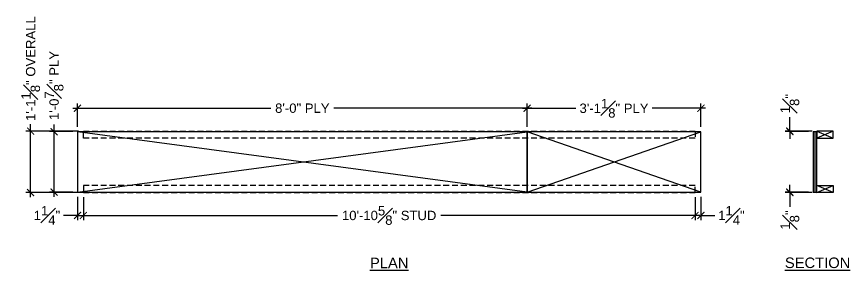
# Model space of a CAD drawing. Header units: inches. Extents: x 2832 to 8547, y -592 to 860.
# Drawn here: x 4758.4 to 4936.4, y 591.6 to 645.8 of the extents above; entities that cross this region are included whole.
import ezdxf
from ezdxf.enums import TextEntityAlignment as Align

# ---------------------------------------------------------------- set-up
doc = ezdxf.new("R2010")
doc.units = ezdxf.units.IN
doc.header["$LTSCALE"] = 5
doc.header["$MEASUREMENT"] = 0
doc.header["$PDMODE"] = 3
doc.header["$PDSIZE"] = 5
doc.linetypes.add('HIDDEN', pattern=[0.375, 0.25, -0.125])
for name, color, linetype in [('FMTEXTA', 4, 'Continuous'), ('FMTEXTG', 4, 'Continuous'), ('FORM', 5, 'Continuous'), ('FORMA', 5, 'Continuous'), ('PLYA', 4, 'Continuous')]:
    doc.layers.add(name, color=color, linetype=linetype)
doc.styles.add('S', font='arial.ttf', dxfattribs={"height": 2})
doc.styles.add('VBA_txt', font='arial.ttf', dxfattribs={"height": 2})
doc.dimstyles.new('VBA_Dimstyle', dxfattribs={"dimtxt": 2, "dimasz": 1.5, "dimexe": 1, "dimexo": 1, "dimgap": 1, "dimtad": 0, "dimdec": 4, "dimrnd": 0.125, "dimzin": 3, "dimdsep": 46, "dimlunit": 4, "dimtxsty": 'VBA_txt', "dimblk": 'ARCHTICK', "dimcen": 0.09, "dimdle": 1, "dimclrd": 151, "dimclre": 150, "dimclrt": 150, "dimadec": 0, "dimazin": 0, "dimtfac": 1, "dimtdec": 4, "dimtofl": 0, "dimtmove": 0, "dimatfit": 3, "dimfxl": 1, "dimfrac": 1, "dimtolj": 1, "dimtzin": 0, "dimarcsym": 0})

# ---------------------------------------------------------------- blocks, each defined once
blk = doc.blocks.new('2x4')
at = {"color": 5}
for p, q in [((-3.5, 0), (-3.5, 1.5)), ((-3.5, 1.5), (0, 1.5)), ((0, 0), (-3.5, 0)), ((0, 1.5), (0, 0))]:
    blk.add_line(p, q, dxfattribs=at)
at = {"color": 4}
for p, q in [((0, 1.5), (-3.5, 0)), ((-3.5, 1.5), (0, 0))]:
    blk.add_line(p, q, dxfattribs=at)
at = {"style": 'S', "flags": 9}
for tag, p in [('INV#', (-1.86, 1.58)), ('ITEM', (-1.83, 0.46))]:
    blk.add_attdef(tag, text='', height=1, dxfattribs=at).set_placement(p, align=Align.MIDDLE)
blk = doc.blocks.new('_ARCHTICK')
at = {"color": 0, "linetype": 'ByBlock', "ltscale": 0.25, "const_width": 0.15}
blk.add_lwpolyline([(-0.5, -0.5), (0.5, 0.5)], dxfattribs=at)
blk = doc.blocks.new('*D445')
at = {"layer": 'DEFPOINTS', "color": 0, "transparency": 16777216}
for p in [(152.08, 13), (157.09, 12.88), (157.84, 13)]:
    blk.add_point(p, dxfattribs=at)
at = {"layer": 'FMTEXTA', "color": 151, "linetype": 'ByBlock', "lineweight": -2, "transparency": 16777216}
for p, q in [((152.08, 13), (152.08, 16)), ((152.08, 12.88), (152.08, 11.38))]:
    blk.add_line(p, q, dxfattribs=at)
at = {"layer": 'FMTEXTA', "color": 150, "linetype": 'ByBlock', "lineweight": -2, "transparency": 16777216}
for p, q in [((156.84, 13), (151.08, 13)), ((156.09, 12.88), (151.08, 12.88))]:
    blk.add_line(p, q, dxfattribs=at)
at = {"layer": 'FMTEXTA', "color": 151, "lineweight": -2, "transparency": 16777216, "xscale": 1.5, "yscale": 1.5, "zscale": 1.5}
for p, rotation in [((152.08, 13), 270), ((152.08, 12.88), 90)]:
    blk.add_blockref('_ARCHTICK', p, dxfattribs=dict(at, rotation=rotation))
at = {"layer": 'FMTEXTA', "color": 150, "transparency": 16777216, "insert": (152.08, 18.86), "char_height": 2, "attachment_point": 5, "rotation": 90, "style": 'VBA_txt'}
blk.add_mtext('\\A1;{\\H1x;\\S1#8;}"', dxfattribs=at)
blk = doc.blocks.new('*D439')
at = {"layer": 'DEFPOINTS', "color": 0, "transparency": 16777216}
for p in [(152.08, -0.13), (157.09, 0), (157.84, -0.13)]:
    blk.add_point(p, dxfattribs=at)
at = {"layer": 'FMTEXTA', "color": 151, "linetype": 'ByBlock', "lineweight": -2, "transparency": 16777216}
for p, q in [((152.08, 0), (152.08, 1.5)), ((152.08, -0.13), (152.08, -3.13))]:
    blk.add_line(p, q, dxfattribs=at)
at = {"layer": 'FMTEXTA', "color": 150, "linetype": 'ByBlock', "lineweight": -2, "transparency": 16777216}
for p, q in [((156.09, 0), (151.08, 0)), ((156.84, -0.13), (151.08, -0.13))]:
    blk.add_line(p, q, dxfattribs=at)
at = {"layer": 'FMTEXTA', "color": 151, "lineweight": -2, "transparency": 16777216, "xscale": 1.5, "yscale": 1.5, "zscale": 1.5}
for p, rotation in [((152.08, 0), 270), ((152.08, -0.13), 90)]:
    blk.add_blockref('_ARCHTICK', p, dxfattribs=dict(at, rotation=rotation))
at = {"layer": 'FMTEXTA', "color": 150, "transparency": 16777216, "insert": (152.08, -5.98), "char_height": 2, "attachment_point": 5, "rotation": 90, "style": 'VBA_txt'}
blk.add_mtext('\\A1;{\\H1x;\\S1#8;}"', dxfattribs=at)
blk = doc.blocks.new('*D440')
at = {"layer": 'DEFPOINTS', "color": 0, "transparency": 16777216}
for p in [(0, 0), (1.25, -0.13), (0, -5)]:
    blk.add_point(p, dxfattribs=at)
at = {"layer": 'FMTEXTA', "color": 150, "linetype": 'ByBlock', "lineweight": -2, "transparency": 16777216}
for p, q in [((0, -1), (0, -6)), ((1.25, -1.13), (1.25, -6))]:
    blk.add_line(p, q, dxfattribs=at)
at = {"layer": 'FMTEXTA', "color": 151, "linetype": 'ByBlock', "lineweight": -2, "transparency": 16777216}
for p, q in [((0, -5), (-3, -5)), ((1.25, -5), (2.75, -5))]:
    blk.add_line(p, q, dxfattribs=at)
at = {"layer": 'FMTEXTA', "color": 151, "lineweight": -2, "transparency": 16777216, "xscale": 1.5, "yscale": 1.5, "zscale": 1.5}
blk.add_blockref('_ARCHTICK', (0, -5), dxfattribs=at)
at = {"layer": 'FMTEXTA', "color": 151, "lineweight": -2, "transparency": 16777216, "xscale": 1.5, "yscale": 1.5, "zscale": 1.5, "rotation": 180}
blk.add_blockref('_ARCHTICK', (1.25, -5), dxfattribs=at)
at = {"layer": 'FMTEXTA', "color": 150, "transparency": 16777216, "insert": (-6.52, -5), "char_height": 2, "attachment_point": 5, "style": 'VBA_txt'}
blk.add_mtext('\\A1;1{\\H1x;\\S1#4;}"', dxfattribs=at)
blk = doc.blocks.new('*D441')
at = {"layer": 'DEFPOINTS', "color": 0, "transparency": 16777216}
for p in [(131.84, -0.13), (133.09, 0), (133.09, -5)]:
    blk.add_point(p, dxfattribs=at)
at = {"layer": 'FMTEXTA', "color": 150, "linetype": 'ByBlock', "lineweight": -2, "transparency": 16777216}
for p, q in [((131.84, -1.13), (131.84, -6)), ((133.09, -1), (133.09, -6))]:
    blk.add_line(p, q, dxfattribs=at)
at = {"layer": 'FMTEXTA', "color": 151, "linetype": 'ByBlock', "lineweight": -2, "transparency": 16777216}
for p, q in [((131.84, -5), (130.34, -5)), ((133.09, -5), (136.09, -5))]:
    blk.add_line(p, q, dxfattribs=at)
at = {"layer": 'FMTEXTA', "color": 151, "lineweight": -2, "transparency": 16777216, "xscale": 1.5, "yscale": 1.5, "zscale": 1.5}
blk.add_blockref('_ARCHTICK', (131.84, -5), dxfattribs=at)
at = {"layer": 'FMTEXTA', "color": 151, "lineweight": -2, "transparency": 16777216, "xscale": 1.5, "yscale": 1.5, "zscale": 1.5, "rotation": 180}
blk.add_blockref('_ARCHTICK', (133.09, -5), dxfattribs=at)
at = {"layer": 'FMTEXTA', "color": 150, "transparency": 16777216, "insert": (139.61, -5), "char_height": 2, "attachment_point": 5, "style": 'VBA_txt'}
blk.add_mtext('\\A1;1{\\H1x;\\S1#4;}"', dxfattribs=at)
blk = doc.blocks.new('*D446')
at = {"layer": 'DEFPOINTS', "color": 0, "transparency": 16777216}
for p in [(1.25, -0.13), (131.84, -0.13), (131.84, -5)]:
    blk.add_point(p, dxfattribs=at)
at = {"layer": 'FMTEXTG', "color": 150, "linetype": 'ByBlock', "lineweight": -2, "transparency": 16777216}
for p, q in [((1.25, -1.13), (1.25, -6)), ((131.84, -1.13), (131.84, -6))]:
    blk.add_line(p, q, dxfattribs=at)
at = {"layer": 'FMTEXTG', "color": 151, "linetype": 'ByBlock', "lineweight": -2, "transparency": 16777216}
for p, q in [((0.25, -5), (55.52, -5)), ((132.84, -5), (77.57, -5))]:
    blk.add_line(p, q, dxfattribs=at)
at = {"layer": 'FMTEXTG', "color": 151, "lineweight": -2, "transparency": 16777216, "xscale": 1.5, "yscale": 1.5, "zscale": 1.5, "rotation": 180}
blk.add_blockref('_ARCHTICK', (1.25, -5), dxfattribs=at)
at = {"layer": 'FMTEXTG', "color": 151, "lineweight": -2, "transparency": 16777216, "xscale": 1.5, "yscale": 1.5, "zscale": 1.5}
blk.add_blockref('_ARCHTICK', (131.84, -5), dxfattribs=at)
at = {"layer": 'FMTEXTG', "color": 150, "transparency": 16777216, "insert": (66.54, -5), "char_height": 2, "attachment_point": 5, "style": 'VBA_txt'}
blk.add_mtext('\\A1;10\'-10{\\H1x;\\S5#8;}" STUD', dxfattribs=at)
blk = doc.blocks.new('*D442')
at = {"layer": 'DEFPOINTS', "color": 0, "transparency": 16777216}
for p in [(96, 17.88), (0, 12.88), (96, 12.88)]:
    blk.add_point(p, dxfattribs=at)
at = {"layer": 'FMTEXTG', "color": 151, "linetype": 'ByBlock', "lineweight": -2, "transparency": 16777216}
for p, q in [((-1, 17.88), (41.26, 17.88)), ((97, 17.88), (54.74, 17.88))]:
    blk.add_line(p, q, dxfattribs=at)
at = {"layer": 'FMTEXTG', "color": 150, "linetype": 'ByBlock', "lineweight": -2, "transparency": 16777216}
for p, q in [((0, 13.88), (0, 18.88)), ((96, 13.88), (96, 18.88))]:
    blk.add_line(p, q, dxfattribs=at)
at = {"layer": 'FMTEXTG', "color": 151, "lineweight": -2, "transparency": 16777216, "xscale": 1.5, "yscale": 1.5, "zscale": 1.5, "rotation": 180}
blk.add_blockref('_ARCHTICK', (0, 17.88), dxfattribs=at)
at = {"layer": 'FMTEXTG', "color": 151, "lineweight": -2, "transparency": 16777216, "xscale": 1.5, "yscale": 1.5, "zscale": 1.5}
blk.add_blockref('_ARCHTICK', (96, 17.88), dxfattribs=at)
at = {"layer": 'FMTEXTG', "color": 150, "transparency": 16777216, "insert": (48, 17.88), "char_height": 2, "attachment_point": 5, "style": 'VBA_txt'}
blk.add_mtext('\\A1;8\'-0" PLY', dxfattribs=at)
blk = doc.blocks.new('*D443')
at = {"layer": 'DEFPOINTS', "color": 0, "transparency": 16777216}
for p in [(-5, 12.88), (0, 12.88), (0, 0)]:
    blk.add_point(p, dxfattribs=at)
at = {"layer": 'FMTEXTG', "color": 151, "linetype": 'ByBlock', "lineweight": -2, "transparency": 16777216}
for p, q in [((-5, 12.88), (-5, 14.38)), ((-5, -1), (-5, 12.88))]:
    blk.add_line(p, q, dxfattribs=at)
at = {"layer": 'FMTEXTG', "color": 150, "linetype": 'ByBlock', "lineweight": -2, "transparency": 16777216}
for p, q in [((-1, 12.88), (-6, 12.88)), ((-1, 0), (-6, 0))]:
    blk.add_line(p, q, dxfattribs=at)
at = {"layer": 'FMTEXTG', "color": 151, "lineweight": -2, "transparency": 16777216, "xscale": 1.5, "yscale": 1.5, "zscale": 1.5}
for p, rotation in [((-5, 12.88), 90), ((-5, 0), 270)]:
    blk.add_blockref('_ARCHTICK', p, dxfattribs=dict(at, rotation=rotation))
at = {"layer": 'FMTEXTG', "color": 150, "transparency": 16777216, "insert": (-5, 22.73), "char_height": 2, "attachment_point": 5, "rotation": 90, "style": 'VBA_txt'}
blk.add_mtext('\\A1;1\'-0{\\H1x;\\S7#8;}" PLY', dxfattribs=at)
blk = doc.blocks.new('*D444')
at = {"layer": 'DEFPOINTS', "color": 0, "transparency": 16777216}
for p in [(133.09, 17.88), (96, 12.88), (133.09, 12.88)]:
    blk.add_point(p, dxfattribs=at)
at = {"layer": 'FMTEXTG', "color": 151, "linetype": 'ByBlock', "lineweight": -2, "transparency": 16777216}
for p, q in [((95, 17.88), (106.38, 17.88)), ((134.09, 17.88), (122.71, 17.88))]:
    blk.add_line(p, q, dxfattribs=at)
at = {"layer": 'FMTEXTG', "color": 150, "linetype": 'ByBlock', "lineweight": -2, "transparency": 16777216}
for p, q in [((96, 13.88), (96, 18.88)), ((133.09, 13.88), (133.09, 18.88))]:
    blk.add_line(p, q, dxfattribs=at)
at = {"layer": 'FMTEXTG', "color": 151, "lineweight": -2, "transparency": 16777216, "xscale": 1.5, "yscale": 1.5, "zscale": 1.5, "rotation": 180}
blk.add_blockref('_ARCHTICK', (96, 17.88), dxfattribs=at)
at = {"layer": 'FMTEXTG', "color": 151, "lineweight": -2, "transparency": 16777216, "xscale": 1.5, "yscale": 1.5, "zscale": 1.5}
blk.add_blockref('_ARCHTICK', (133.09, 17.88), dxfattribs=at)
at = {"layer": 'FMTEXTG', "color": 150, "transparency": 16777216, "insert": (114.54, 17.88), "char_height": 2, "attachment_point": 5, "style": 'VBA_txt'}
blk.add_mtext('\\A1;3\'-1{\\H1x;\\S1#8;}" PLY', dxfattribs=at)
blk = doc.blocks.new('*D447')
at = {"layer": 'DEFPOINTS', "color": 0, "linetype": 'ByBlock', "transparency": 16777216}
for p in [(-10, 13), (1.25, 13), (1.25, -0.13)]:
    blk.add_point(p, dxfattribs=at)
at = {"layer": 'FMTEXTG', "color": 151, "linetype": 'ByBlock', "lineweight": -2, "transparency": 16777216}
for p, q in [((-10, 13), (-10, 14.5)), ((-10, -1.13), (-10, 13))]:
    blk.add_line(p, q, dxfattribs=at)
at = {"layer": 'FMTEXTG', "color": 150, "linetype": 'ByBlock', "lineweight": -2, "transparency": 16777216}
for p, q in [((0.25, 13), (-11, 13)), ((0.25, -0.13), (-11, -0.13))]:
    blk.add_line(p, q, dxfattribs=at)
at = {"layer": 'FMTEXTG', "color": 151, "linetype": 'ByBlock', "lineweight": -2, "transparency": 16777216, "xscale": 1.5, "yscale": 1.5, "zscale": 1.5}
for p, rotation in [((-10, 13), 90), ((-10, -0.13), 270)]:
    blk.add_blockref('_ARCHTICK', p, dxfattribs=dict(at, rotation=rotation))
at = {"layer": 'FMTEXTG', "color": 150, "linetype": 'ByBlock', "transparency": 16777216, "insert": (-10, 26.34), "char_height": 2, "attachment_point": 5, "rotation": 90, "style": 'VBA_txt'}
blk.add_mtext('\\A1;1\'-1{\\H1x;\\S1#8;}" OVERALL', dxfattribs=at)
blk = doc.blocks.new('*U438')
at = {"layer": 'FORMA', "linetype": 'HIDDEN'}
for points in [[(1.25, 13.00468), (131.83989, 13.00468), (131.83989, 11.50468), (1.25, 11.50468)], [(1.25, -0.125), (131.83989, -0.125), (131.83989, 1.375), (1.25, 1.375)]]:
    blk.add_lwpolyline(points, close=True, dxfattribs=at)
at = {"layer": 'PLYA', "color": 9}
for p, q in [((0, 0), (96, 12.87968)), ((96, 0), (0, 12.87968)), ((96, 0), (133.08989, 12.87968)), ((133.08989, 0), (96, 12.87968))]:
    blk.add_line(p, q, dxfattribs=at)
at = {"layer": 'PLYA'}
blk.add_line((157.46489, 0), (157.46489, 12.87968), dxfattribs=at)
for points in [[(0, 0), (96, 0), (96, 12.87968), (0, 12.87968)], [(96, 0), (133.08989, 0), (133.08989, 12.87968), (96, 12.87968)], [(157.83989, 12.87968), (157.08989, 12.87968), (157.08989, 0), (157.83989, 0)]]:
    blk.add_lwpolyline(points, close=True, dxfattribs=at)
at = {"layer": 'FORM', "xscale": -1}
blk.add_blockref('2x4', (157.83989, 11.50468), dxfattribs=at)
at = {"layer": 'FORM', "rotation": 180}
blk.add_blockref('2x4', (157.83989, 1.375), dxfattribs=at)
at = {"layer": 'FMTEXTA', "color": 5, "char_height": 2.25, "attachment_point": 5, "style": 'VBA_txt'}
for s, insert in [('{\\L\\C256;PLAN}', (66.54494, -15.13487)), ('{\\L\\C256;SECTION}', (158.0053, -15.11491))]:
    blk.add_mtext(s, dxfattribs=dict(at, insert=insert))
at = {"layer": 'FMTEXTA'}
for base, p1, p2, angle, picture, middle in [((152.08223, 13.00468), (157.08989, 12.87968), (157.83989, 13.00468), 90, '*D445', (152.08223, 18.86257)), ((152.08223, -0.125), (157.08989, 0), (157.83989, -0.125), 270, '*D439', (152.08223, -5.98289))]:
    dim = blk.add_linear_dim(base=base, p1=p1, p2=p2, angle=angle, dimstyle='VBA_Dimstyle', dxfattribs=at)
    dim.commit()
    dim.dimension.update_dxf_attribs({"geometry": picture, "text_midpoint": middle})
for base, p1, p2, picture, middle in [((0, -5), (1.25, -0.125), (0, 0), '*D440', (-6.51546, -5)), ((133.08989, -5), (131.83989, -0.125), (133.08989, 0), '*D441', (139.60535, -5))]:
    dim = blk.add_linear_dim(base=base, p1=p1, p2=p2, dimstyle='VBA_Dimstyle', dxfattribs=at)
    dim.commit()
    dim.dimension.update_dxf_attribs({"geometry": picture, "text_midpoint": middle})
at = {"layer": 'FMTEXTG', "linetype": 'ByBlock'}
dim = blk.add_linear_dim(base=(-10, 13.00468), p1=(1.25, -0.125), p2=(1.25, 13.00468), angle=90, text='<> OVERALL', dimstyle='VBA_Dimstyle', dxfattribs=at)
dim.commit()
dim.dimension.update_dxf_attribs({"geometry": '*D447', "text_midpoint": (-10, 26.34483)})
at = {"layer": 'FMTEXTG'}
dim = blk.add_linear_dim(base=(-5, 12.87968), p1=(0, 0), p2=(0, 12.87968), angle=90, text='<> PLY', dimstyle='VBA_Dimstyle', dxfattribs=at)
dim.commit()
dim.dimension.update_dxf_attribs({"geometry": '*D443', "text_midpoint": (-5, 22.73348)})
for base, p1, p2, text, picture, middle in [((96, 17.87968), (0, 12.87968), (96, 12.87968), '<> PLY', '*D442', (48, 17.87968)), ((133.08989, 17.87968), (96, 12.87968), (133.08989, 12.87968), '<> PLY', '*D444', (114.54494, 17.87968)), ((131.83989, -5), (1.25, -0.125), (131.83989, -0.125), '<> STUD', '*D446', (66.54494, -5))]:
    dim = blk.add_linear_dim(base=base, p1=p1, p2=p2, text=text, dimstyle='VBA_Dimstyle', dxfattribs=at)
    dim.commit()
    dim.dimension.update_dxf_attribs({"geometry": picture, "text_midpoint": middle})

msp = doc.modelspace()

# ---------------------------------------------------------------- block references
at = {"layer": 'FORM'}
msp.add_blockref('*U438', (4771.39502, 608.3566), dxfattribs=at)

doc.saveas('drawing.dxf')
